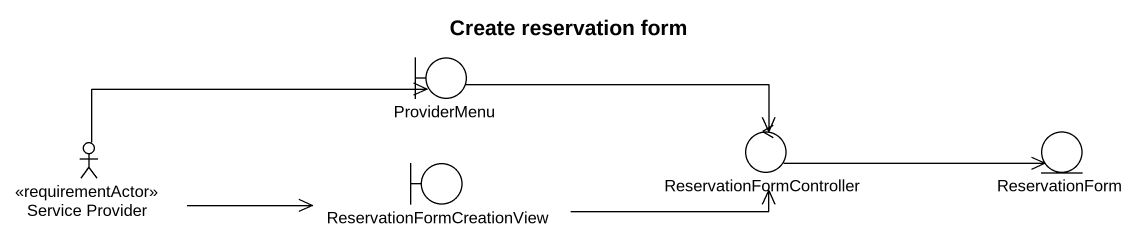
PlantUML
@startuml
title Create reservation form
boundary ProviderMenu
actor "Service Provider" as Service_Provider <<requirementActor>>
boundary ReservationFormCreationView
control ReservationFormController
entity ReservationForm
ProviderMenu -right-> ReservationFormController
Service_Provider -right-> ProviderMenu
Service_Provider -right-> ReservationFormCreationView
ReservationFormCreationView -right-> ReservationFormController
ReservationFormController -right-> ReservationForm
@enduml
